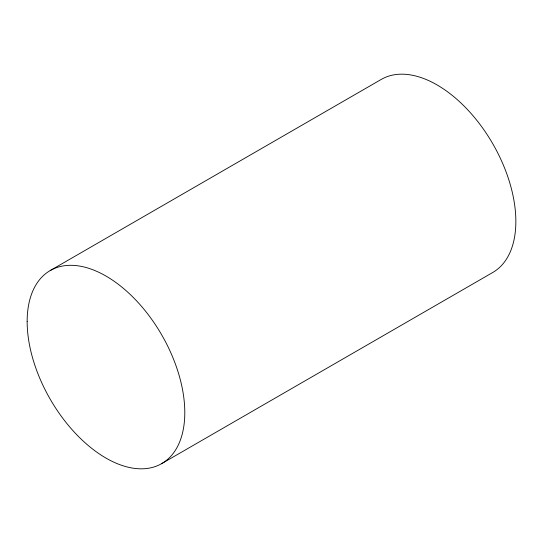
<?xml version="1.0" encoding="UTF-8"?>
<svg xmlns="http://www.w3.org/2000/svg" width="543" height="543" viewBox="0 0 543 543"><rect width="100%" height="100%" fill="white"/><g stroke="black" fill="none" stroke-linecap="round" stroke-linejoin="round"><path stroke-width="0.81" d="M50.234 270.529L381.295 79.393A111.471 64.359 60 0 1 492.766 143.752A111.471 64.359 60 0 1 492.766 272.471L161.705 463.607M27.15 321.558A111.471 64.359 60 0 0 145.381 468.643A111.471 64.359 60 0 0 145.381 310.996A111.471 64.359 60 0 0 27.15 321.558"/></g></svg>
